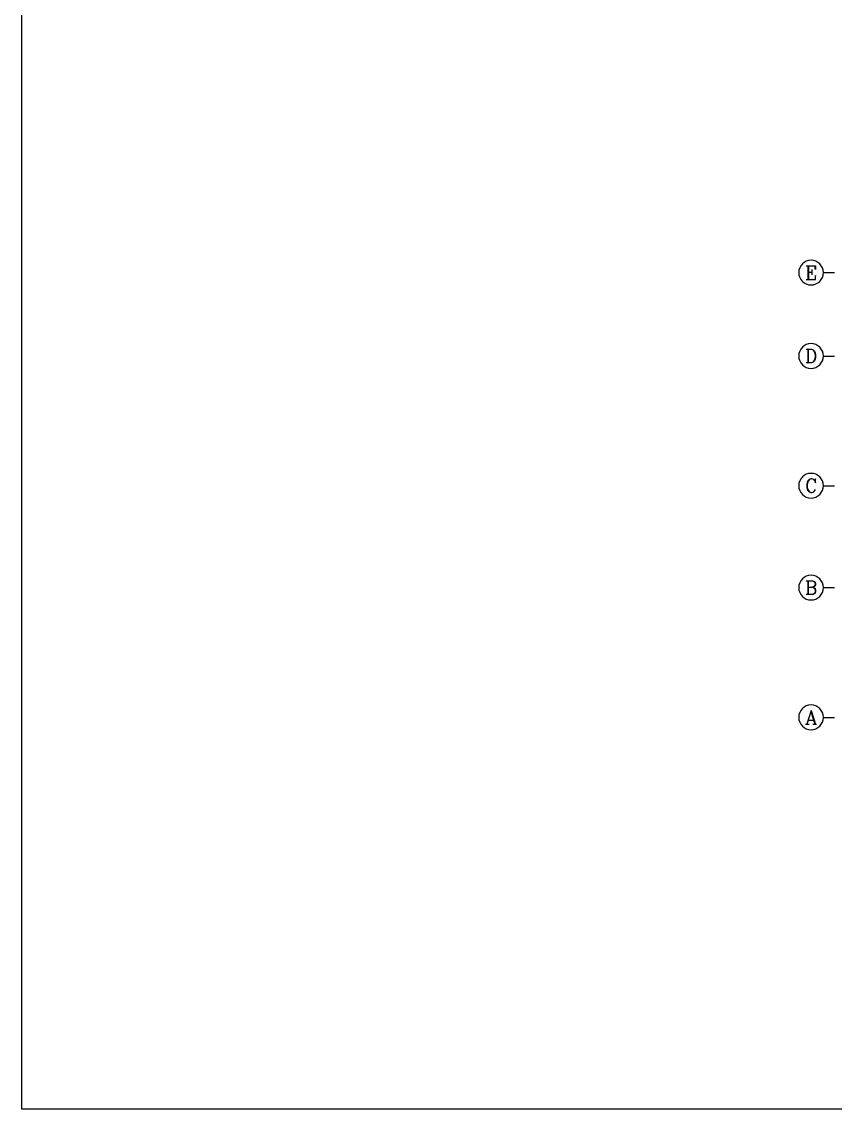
# Model space of a CAD drawing. Extents: x -170759 to 304867, y -311201 to 112352.
# Drawn here: x 165266 to 191620, y -4870 to 30342 of the extents above; entities that cross this region are included whole.
import ezdxf
from ezdxf.enums import TextEntityAlignment as Align

# ---------------------------------------------------------------- set-up
doc = ezdxf.new("R2010")
doc.units = 0
doc.layers.get('0').update_dxf_attribs({"linetype": 'CONTINUOUS'})
doc.layers.add('AXIS', color=3, linetype='CONTINUOUS')
doc.layers.add('AXIS_TEXT', color=7, linetype='CONTINUOUS')
doc.styles.add('COMPLEX', font='COMPLEX')

# ---------------------------------------------------------------- blocks, each defined once
blk = doc.blocks.new('_AXISO')
blk.add_circle((0, 0), 0.5)
at = {"layer": 'AXIS_TEXT', "style": 'COMPLEX', "width": 1.041667}
blk.add_attdef('A', text='', height=0.56, dxfattribs=at).set_placement((-0.25, -0.28), (0.25, -0.28), align=Align.FIT)

msp = doc.modelspace()

# ---------------------------------------------------------------- linework, layer by layer
msp.add_lwpolyline([(165265.94481, 64684.82576), (263773.33671, 64684.82576), (263773.33671, -4869.59855), (165265.94481, -4869.59855)], close=True)
at = {"layer": 'AXIS'}
for p, q in [((191237.1324, 22219.72111), (191600.92638, 22219.72111)), ((191237.1324, 19519.72111), (191600.92638, 19519.72111)), ((191237.1324, 15319.72111), (191600.92638, 15319.72111)), ((191237.1324, 12019.72111), (191600.92638, 12019.72111)), ((191237.1324, 7819.72111), (191600.92638, 7819.72111))]:
    msp.add_line(p, q, dxfattribs=at)

# ---------------------------------------------------------------- block references
ref = msp.add_blockref('_AXISO', (190837.1324, 22219.72111), dxfattribs=dict(at, xscale=-800, yscale=800, zscale=800))
ref.add_attrib('A', 'E', dxfattribs={"layer": 'AXIS_TEXT', "height": 448, "style": 'COMPLEX', "width": 1.171875}).set_placement((190637.1324, 21995.72111), (191037.1324, 21995.72111), align=Align.FIT)
ref = msp.add_blockref('_AXISO', (190837.1324, 19519.72111), dxfattribs=dict(at, xscale=-800, yscale=800, zscale=800))
ref.add_attrib('A', 'D', dxfattribs={"layer": 'AXIS_TEXT', "height": 448, "style": 'COMPLEX', "width": 1.102941}).set_placement((190637.1324, 19295.72111), (191037.1324, 19295.72111), align=Align.FIT)
ref = msp.add_blockref('_AXISO', (190837.1324, 15319.72111), dxfattribs=dict(at, xscale=-800, yscale=800, zscale=800))
ref.add_attrib('A', 'C', dxfattribs={"layer": 'AXIS_TEXT', "height": 448, "style": 'COMPLEX', "width": 1.25}).set_placement((190637.1324, 15095.72111), (191037.1324, 15095.72111), align=Align.FIT)
ref = msp.add_blockref('_AXISO', (190837.1324, 12019.72111), dxfattribs=dict(at, xscale=-800, yscale=800, zscale=800))
ref.add_attrib('A', 'B', dxfattribs={"layer": 'AXIS_TEXT', "height": 448, "style": 'COMPLEX', "width": 1.102941}).set_placement((190637.1324, 11795.72111), (191037.1324, 11795.72111), align=Align.FIT)
ref = msp.add_blockref('_AXISO', (190837.1324, 7819.72111), dxfattribs=dict(at, xscale=-800, yscale=800, zscale=800))
ref.add_attrib('A', 'A', dxfattribs={"layer": 'AXIS_TEXT', "height": 448, "style": 'COMPLEX', "width": 1.041667}).set_placement((190637.1324, 7595.72111), (191037.1324, 7595.72111), align=Align.FIT)

doc.saveas('drawing.dxf')
